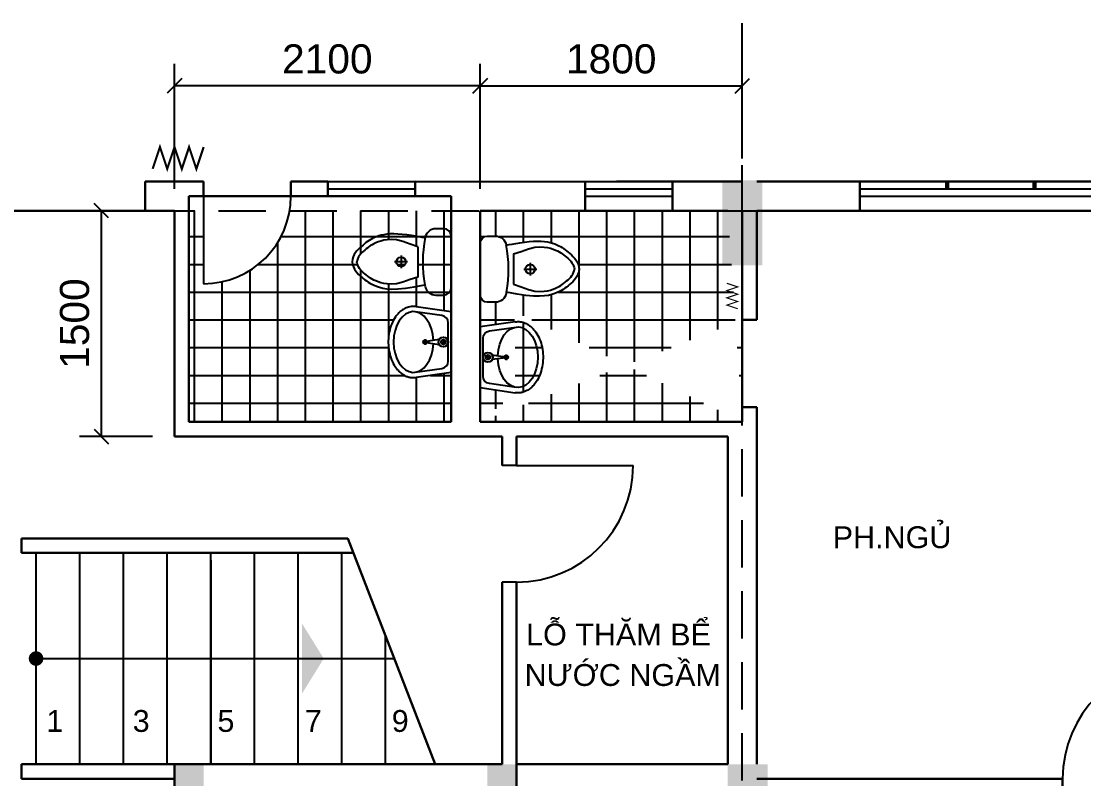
# Model space of a CAD drawing. Extents: x -100 to 171306, y -3236 to 60448.
# Drawn here: x 33100 to 40397, y 15519 to 20719 of the extents above; entities that cross this region are included whole.
import ezdxf
from ezdxf.enums import TextEntityAlignment as Align

# ---------------------------------------------------------------- set-up
doc = ezdxf.new("R2010")
doc.units = 0
doc.header["$LTSCALE"] = 1300
doc.linetypes.add('HIDDEN', pattern=[0.375, 0.25, -0.125])
doc.layers.get('0').update_dxf_attribs({"linetype": 'CONTINUOUS'})
doc.layers.get('DEFPOINTS').update_dxf_attribs({"linetype": 'CONTINUOUS'})
for name, color, linetype in [('BAO', 3, 'CONTINUOUS'), ('COT', 1, 'CONTINUOUS'), ('CUA', 4, 'CONTINUOUS'), ('HATCH', 5, 'CONTINUOUS'), ('RANH', 2, 'CONTINUOUS'), ('TBI', 2, 'CONTINUOUS'), ('TEXT', 7, 'CONTINUOUS'), ('TIM', 6, 'CONTINUOUS')]:
    doc.layers.add(name, color=color, linetype=linetype)
doc.layers.add('TUONG', color=3, linetype='CONTINUOUS', lineweight=30)
doc.styles.add('ghichu', font='VHELVEN.TTF', dxfattribs={"height": 150})
doc.styles.add('VN', font='VHELVEN.TTF')
doc.styles.add('VNI-HELVE', font='VHELVEN.TTF')
doc.dimstyles.new('DIM100S', dxfattribs={"dimscale": 0, "dimtxt": 200, "dimasz": 100, "dimexe": 150, "dimexo": 150, "dimgap": 80, "dimtad": 1, "dimdec": 0, "dimrnd": 50, "dimzin": 0, "dimdsep": 46, "dimtxsty": 'VNI-HELVE', "dimblk1": 'OBLIQUE', "dimblk2": 'OBLIQUE', "dimsah": 1, "dimcen": 0, "dimclrd": 6, "dimclre": 6, "dimclrt": 6, "dimadec": 0, "dimazin": 0, "dimtfac": 1, "dimtdec": 0, "dimtmove": 0, "dimatfit": 3, "dimfxl": 1, "dimtolj": 1, "dimtzin": 0, "dimarcsym": 0})

# ---------------------------------------------------------------- blocks, each defined once
blk = doc.blocks.new('SX')
at = {"layer": 'CUA', "const_width": 15}
blk.add_lwpolyline([(0, 0), (50, 150), (100, 0), (150, 150), (200, 0), (250, 150), (300, 0), (350, 150)], dxfattribs=at)
blk = doc.blocks.new('S6A')
at = {"layer": 'CUA', "color": 4, "linetype": 'Continuous'}
for p, q in [((-300, 50), (300, 50)), ((-300, 0), (300, 0)), ((-300, -50), (300, -50))]:
    blk.add_line(p, q, dxfattribs=at)
blk = doc.blocks.new('PN')
at = {"layer": 'TEXT', "style": 'VN'}
blk.add_text('PH.NGUÛ', height=150, dxfattribs=at).set_placement((-475.5843521677307, -53.53381435963092))
blk = doc.blocks.new('S18B')
at = {"layer": 'CUA', "color": 4, "linetype": 'Continuous'}
for p, q in [((-900, 100), (900, 100)), ((-900, 50), (900, 50)), ((-900, 0), (900, 0)), ((-900, -100), (900, -100))]:
    blk.add_line(p, q, dxfattribs=at)
at = {"layer": 'CUA', "color": 4, "linetype": 'Continuous', "const_width": 30}
for points in [[(-300, 50), (-300, 100)], [(300, 50), (300, 100)]]:
    blk.add_lwpolyline(points, dxfattribs=at)
blk = doc.blocks.new('_OBLIQUE')
at = {"color": 0, "linetype": 'ByBlock'}
blk.add_line((-0.5, -0.5), (0.5, 0.5), dxfattribs=at)
blk = doc.blocks.new('*D242')
at = {"layer": 'DEFPOINTS', "color": 0, "linetype": 'Continuous', "transparency": 16777216}
for p in [(34151.91506609978, 20276.63247416255), (34151.91506609978, 19418.68074224437), (36252.04337134674, 19418.72917844741)]:
    blk.add_point(p, dxfattribs=at)
at = {"layer": 'TIM', "color": 6, "linetype": 'Continuous', "lineweight": -2, "transparency": 16777216}
for p, q in [((34151.91506609978, 19568.68074224437), (34151.91506609978, 20426.63247416255)), ((36252.04337134674, 19568.72917844741), (36252.04337134674, 20426.63247416255)), ((36252.04337134674, 20276.63247416255), (34151.91506609978, 20276.63247416255))]:
    blk.add_line(p, q, dxfattribs=at)
at = {"layer": 'TIM', "color": 6, "linetype": 'Continuous', "lineweight": -2, "transparency": 16777216, "xscale": 100, "yscale": 100, "zscale": 100, "rotation": 180}
blk.add_blockref('_OBLIQUE', (34151.91506609978, 20276.63247416255), dxfattribs=at)
at = {"layer": 'TIM', "color": 6, "linetype": 'Continuous', "lineweight": -2, "transparency": 16777216, "xscale": 100, "yscale": 100, "zscale": 100}
blk.add_blockref('_OBLIQUE', (36252.04337134674, 20276.63247416255), dxfattribs=at)
at = {"layer": 'TIM', "color": 6, "linetype": 'Continuous', "transparency": 16777216, "insert": (35201.97921872325, 20459.41798948288), "char_height": 200, "attachment_point": 5, "style": 'VNI-HELVE'}
blk.add_mtext('\\A1;2100', dxfattribs=at)
blk = doc.blocks.new('*D243')
at = {"layer": 'DEFPOINTS', "color": 0, "linetype": 'Continuous', "transparency": 16777216}
for p in [(34151.91506609978, 19418.68074224437), (33649.69887247928, 17868.76090837045), (34151.91506609978, 17868.76090837045)]:
    blk.add_point(p, dxfattribs=at)
at = {"layer": 'TIM', "color": 6, "linetype": 'Continuous', "lineweight": -2, "transparency": 16777216}
for p, q in [((34001.91506609978, 19418.68074224437), (33499.69887247928, 19418.68074224437)), ((33649.69887247928, 19418.68074224437), (33649.69887247928, 17868.76090837045)), ((34001.91506609978, 17868.76090837045), (33499.69887247928, 17868.76090837045))]:
    blk.add_line(p, q, dxfattribs=at)
at = {"layer": 'TIM', "color": 6, "linetype": 'Continuous', "lineweight": -2, "transparency": 16777216, "xscale": 100, "yscale": 100, "zscale": 100}
for p, rotation in [((33649.69887247928, 19418.68074224437), 90), ((33649.69887247928, 17868.76090837045), 270)]:
    blk.add_blockref('_OBLIQUE', p, dxfattribs=dict(at, rotation=rotation))
at = {"layer": 'TIM', "color": 6, "linetype": 'Continuous', "transparency": 16777216, "insert": (33466.91335715894, 18643.72082530741), "char_height": 200, "attachment_point": 5, "rotation": 90, "style": 'VNI-HELVE'}
blk.add_mtext('\\A1;1500', dxfattribs=at)
blk = doc.blocks.new('*D269')
at = {"layer": 'DEFPOINTS', "color": 0, "linetype": 'Continuous', "transparency": 16777216}
for p in [(38051.84429085743, 20276.63247416255), (36252.04337134674, 19618.22500261012), (38051.84429085743, 19626.6098853957)]:
    blk.add_point(p, dxfattribs=at)
at = {"layer": 'TIM', "color": 6, "linetype": 'Continuous', "lineweight": -2, "transparency": 16777216}
for p, q in [((36252.04337134674, 19768.22500261012), (36252.04337134674, 20426.63247416255)), ((38051.84429085743, 19776.6098853957), (38051.84429085743, 20426.63247416255)), ((36252.04337134674, 20276.63247416255), (38051.84429085743, 20276.63247416255))]:
    blk.add_line(p, q, dxfattribs=at)
at = {"layer": 'TIM', "color": 6, "linetype": 'Continuous', "lineweight": -2, "transparency": 16777216, "xscale": 100, "yscale": 100, "zscale": 100, "rotation": 180}
blk.add_blockref('_OBLIQUE', (36252.04337134674, 20276.63247416255), dxfattribs=at)
at = {"layer": 'TIM', "color": 6, "linetype": 'Continuous', "lineweight": -2, "transparency": 16777216, "xscale": 100, "yscale": 100, "zscale": 100}
blk.add_blockref('_OBLIQUE', (38051.84429085743, 20276.63247416255), dxfattribs=at)
at = {"layer": 'TIM', "color": 6, "linetype": 'Continuous', "transparency": 16777216, "insert": (37151.94383110208, 20459.41798948288), "char_height": 200, "attachment_point": 5, "style": 'VNI-HELVE'}
blk.add_mtext('\\A1;1800', dxfattribs=at)

msp = doc.modelspace()

# ---------------------------------------------------------------- hatches: boundary and pattern name
at = {"layer": 'HATCH', "linetype": 'Continuous'}
h = msp.add_hatch(dxfattribs=at)
h.set_pattern_fill('NET', color=5, scale=60, style=0)
h.set_pattern_definition([(0, (-216.3789011299732, 3.637978807091713e-12), (0, 190.5), []), (90, (-216.3789011299732, 3.637978807091713e-12), (-190.5, 1.166437552015814e-14), [])])
edge = h.paths.add_edge_path()
edge.add_line((36252.04337134674, 19418.72917844741), (37951.9150660996, 19418.71188771517))
edge.add_line((38051.9150660996, 17969.04867216018), (38051.9150660996, 18668.76848064942))
edge.add_line((38051.84429085749, 19417.00621790787), (38051.88306670554, 18668.76848064943))
edge.add_line((36252.04337134654, 17968.93887738175), (38051.9150660996, 17968.93887738175))
edge.add_line((36252.04337108798, 17968.93887738178), (36252.04337134674, 19418.72917844741))
edge.add_arc((36357.10012793219, 18864.84030629192), 75.00000000000445, 270, 349.29074588062537, ccw=False)
edge.add_line((36357.10012793219, 18789.84030629194), (36302.04337108798, 18789.84030629193))
edge.add_arc((36302.04337108798, 18839.84030629193), 50, 180, 270, ccw=False)
edge.add_line((36252.04337108798, 18839.84030629193), (36252.04337108798, 19194.84030629194))
edge.add_arc((36302.04337108798, 19194.84030629194), 50, 90, 180, ccw=False)
edge.add_line((36302.04337108798, 19244.84030629194), (36357.10012793219, 19244.84030629193))
edge.add_arc((36357.08803696073, 19169.80676400413), 75.03354326197281, 9.493151385838928, 89.99076730742848, ccw=False)
edge.add_line((36431.09402006666, 19182.18202476792), (36436.71342117764, 19183.28785221519))
edge.add_line((36436.71342117764, 19183.28785221519), (36450.4838111783, 19185.89977835743))
edge.add_line((36450.4838111783, 19185.89977835743), (36470.85008408398, 19189.57669100033))
edge.add_line((36470.85008408398, 19189.57669100033), (36496.25713391006, 19193.87747794961))
edge.add_line((36496.25713391006, 19193.87747794961), (36525.14985467184, 19198.36102701091))
edge.add_line((36525.14985467184, 19198.36102701091), (36555.9731403847, 19202.58622598996))
edge.add_line((36555.9731403847, 19202.58622598996), (36587.171885064, 19206.11196269242))
edge.add_line((36587.171885064, 19206.11196269242), (36617.19098272504, 19208.49712492394))
edge.add_line((36617.19098272504, 19208.49712492394), (36644.76872961479, 19209.40006003554))
edge.add_line((36644.76872961479, 19209.40006003554), (36669.81703090638, 19208.876953559))
edge.add_line((36669.81703090638, 19208.876953559), (36692.54119400457, 19207.08345057139))
edge.add_line((36692.54119400457, 19207.08345057139), (36713.14652631408, 19204.17519614978))
edge.add_line((36713.14652631408, 19204.17519614978), (36731.83833523967, 19200.30783537122))
edge.add_line((36731.83833523967, 19200.30783537122), (36748.82192818606, 19195.6370133128))
edge.add_line((36748.82192818606, 19195.6370133128), (36764.30261255801, 19190.31837505156))
edge.add_line((36764.30261255801, 19190.31837505156), (36778.48569576024, 19184.5075656646))
edge.add_line((36778.48569576024, 19184.5075656646), (36791.57181280996, 19178.33116548608))
edge.add_line((36791.57181280996, 19178.33116548608), (36803.74290917433, 19171.79949587885))
edge.add_line((36803.74290917433, 19171.79949587885), (36815.17625793292, 19164.89381346283))
edge.add_line((36815.17625793292, 19164.89381346283), (36826.04913216538, 19157.595374858))
edge.add_line((36826.04913216538, 19157.595374858), (36836.53880495129, 19149.88543668429))
edge.add_line((36836.53880495129, 19149.88543668429), (36846.82254937027, 19141.74525556165))
edge.add_line((36846.82254937027, 19141.74525556165), (36857.07763850192, 19133.15608811005))
edge.add_line((36857.07763850192, 19133.15608811005), (36867.48134542589, 19124.09919094942))
edge.add_line((36867.48134542589, 19124.09919094942), (36878.12248494087, 19114.52610149613))
edge.add_line((36878.12248494087, 19114.52610149613), (36888.73603872215, 19104.26948035216))
edge.add_line((36888.73603872215, 19104.26948035216), (36898.96853016411, 19093.13226891583))
edge.add_line((36898.96853016411, 19093.13226891583), (36908.46648266118, 19080.91740858551))
edge.add_line((36908.46648266118, 19080.91740858551), (36916.87641960767, 19067.42784075962))
edge.add_line((36916.87641960767, 19067.42784075962), (36923.84486439806, 19052.46650683647))
edge.add_line((36923.84486439806, 19052.46650683647), (36929.01834042671, 19035.83634821447))
edge.add_line((36929.01834042671, 19035.83634821447), (36932.04337108794, 19017.34030629193))
edge.add_line((36932.04337108794, 19017.34030629193), (36928.69936898529, 18998.89926436804))
edge.add_line((36928.69936898529, 18998.89926436804), (36923.23946531522, 18982.36093065737))
edge.add_line((36923.23946531522, 18982.36093065737), (36916.01368080934, 18967.52217148313))
edge.add_line((36916.01368080934, 18967.52217148313), (36907.37203619925, 18954.17985316857))
edge.add_line((36907.37203619925, 18954.17985316857), (36897.66455221657, 18942.13084203694))
edge.add_line((36897.66455221657, 18942.13084203694), (36887.24124959289, 18931.17200441142))
edge.add_line((36887.24124959289, 18931.17200441142), (36876.45214905981, 18921.10020661528))
edge.add_line((36876.45214905981, 18921.10020661528), (36865.64727134893, 18911.71231497173))
edge.add_line((36865.64727134893, 18911.71231497173), (36855.06520317068, 18902.8307769758))
edge.add_line((36855.06520317068, 18902.8307769758), (36844.4987951506, 18894.38036480977))
edge.add_line((36844.4987951506, 18894.38036480977), (36833.62946389311, 18886.31143182773))
edge.add_line((36833.62946389311, 18886.31143182773), (36822.1386260026, 18878.57433138373))
edge.add_line((36822.1386260026, 18878.57433138373), (36809.70769808346, 18871.11941683187))
edge.add_line((36809.70769808346, 18871.11941683187), (36796.01809674006, 18863.89704152618))
edge.add_line((36796.01809674006, 18863.89704152618), (36780.75123857678, 18856.85755882076))
edge.add_line((36780.75123857678, 18856.85755882076), (36763.58854019806, 18849.95132206969))
edge.add_line((36763.58854019806, 18849.95132206969), (36744.04062388265, 18843.25888780337))
edge.add_line((36744.04062388265, 18843.25888780337), (36720.93493460722, 18837.38162525751))
edge.add_line((36720.93493460722, 18837.38162525751), (36692.92812302277, 18833.05110684417))
edge.add_line((36692.92812302277, 18833.05110684417), (36658.6768397803, 18830.99890497543))
edge.add_line((36658.6768397803, 18830.99890497543), (36616.8377355309, 18831.95659206329))
edge.add_line((36616.8377355309, 18831.95659206329), (36566.06746092553, 18836.65574051986))
edge.add_line((36566.06746092553, 18836.65574051986), (36505.02266661525, 18845.82792275718))
edge.add_line((36505.02266661525, 18845.82792275718), (36432.36000325111, 18860.20471118729))
edge.add_line((36492.19037512478, 18655.78983485847), (36252.04337108798, 18620.84147672971))
edge.add_line((36252.04337108798, 18620.84147672971), (36252.04337108798, 18203.84147672974))
edge.add_line((36252.04337108798, 18203.84147672974), (36492.19037512478, 18168.89311860098))
edge.add_spline(control_points=[(36492.19037512475, 18655.78983485846), (36497.7436347806, 18656.59799529342), (36503.34572514083, 18657.03902768092), (36509.43421379396, 18657.10898540216), (36509.91611740986, 18657.11175398331), (36510.39802102667, 18657.11175398331), (36516.01230863922, 18657.11175398331), (36521.62640414829, 18656.73494418638), (36532.76310549281, 18655.24034359689), (36538.28540310325, 18654.12274859728), (36549.15745178291, 18651.18183197915), (36554.50707125924, 18649.35880120108), (36564.97041789245, 18645.05713243348), (36570.08418669258, 18642.57875806162), (36582.64908954173, 18635.56051092348), (36589.91264907916, 18630.62298487984), (36603.69345971647, 18619.54686772188), (36610.21192835674, 18613.40849434054), (36622.46125944322, 18600.10130109114), (36628.192830223, 18592.93217425101), (36643.86428082671, 18570.5384623483), (36652.67888457885, 18554.0905331573), (36667.08522937758, 18518.87686275045), (36672.67540085274, 18500.10799239669), (36680.48665437602, 18461.29334860614), (36682.70594764663, 18441.248564989), (36683.70380562318, 18400.99269392999), (36682.48212566773, 18380.78380877183), (36676.63582141743, 18341.32227382395), (36672.01258885345, 18322.07119227066), (36659.49303529827, 18285.59596434303), (36651.5987958328, 18268.37027839321), (36635.35080645426, 18241.35834397444), (36627.74625668568, 18230.83872638928), (36612.61538381267, 18213.61142375238), (36605.35888521378, 18206.55991606454), (36589.89775426433, 18193.97135513797), (36581.69095009809, 18188.43465238334), (36566.34188808843, 18180.16860067645), (36559.35979609623, 18177.09118952067), (36545.01744415072, 18172.16498311427), (36537.65734395036, 18170.31743896606), (36522.74057107302, 18167.9525634941), (36515.18511479673, 18167.4361858282), (36502.47353597741, 18167.71457819861), (36497.31122860684, 18168.14786232901), (36492.19037512477, 18168.89316926017)], knot_values=[6.188041064605255, 6.188041064605255, 6.188041064605255, 6.188041064605255, 6.275655103158307, 6.275655103158307, 6.283185307179586, 6.283185307179586, 6.283185307179586, 6.370913910330411, 6.370913910330411, 6.458642513481236, 6.458642513481236, 6.546371116632061, 6.546371116632061, 6.634099719782886, 6.634099719782886, 6.768000376950567, 6.768000376950567, 6.901901034118249, 6.901901034118249, 7.035801691285931, 7.035801691285931, 7.295926831772173, 7.295926831772173, 7.556051972258415, 7.556051972258415, 7.816177112744657, 7.816177112744657, 8.0763022532309, 8.0763022532309, 8.336427393717141, 8.336427393717141, 8.596552534203383, 8.596552534203383, 8.783727799519744, 8.783727799519744, 8.934605580622998, 8.934605580622998, 9.085483361726252, 9.085483361726252, 9.203365609722564, 9.203365609722564, 9.321247857718877, 9.321247857718877, 9.43913010571519, 9.43913010571519, 9.519922363184284, 9.519922363184284, 9.519922363184284, 9.519922363184284], degree=3, periodic=0)
h.paths.add_polyline_path([(37914.39144735477, 19043.72461144688), (37914.40792160003, 19626.61376977136), (38189.45515886999, 19626.60599608818), (38189.43868484443, 19043.72461144688)], flags=9)
h = msp.add_hatch(dxfattribs=at)
h.set_pattern_fill('NET', color=5, scale=60, style=0)
h.set_pattern_definition([(0, (0, 0), (0, 190.5), []), (90, (0, 0), (-190.5, 1.166437552015814e-14), [])])
edge = h.paths.add_edge_path()
edge.add_spline(control_points=[(35811.89636705125, 18273.66770521671), (35806.77551356918, 18272.92239828555), (35801.61320619861, 18272.48911415515), (35788.90162737929, 18272.21072178474), (35781.346171103, 18272.72709945064), (35766.42939822566, 18275.09197492261), (35759.0692980253, 18276.93951907082), (35744.72694607979, 18281.86572547722), (35737.74485408758, 18284.943136633), (35722.39579207793, 18293.20918833989), (35714.18898791169, 18298.74589109452), (35698.72785696224, 18311.33445202108), (35691.47135836335, 18318.38595970892), (35676.34048549034, 18335.61326234583), (35668.73593572176, 18346.13287993099), (35652.48794634322, 18373.14481434976), (35644.59370687775, 18390.37050029957), (35632.07415332257, 18426.8457282272), (35627.45092075859, 18446.09680978049), (35621.60461650829, 18485.55834472838), (35620.38293655284, 18505.76722988654), (35621.38079452939, 18546.02310094555), (35623.6000878, 18566.06788456269), (35631.41134132328, 18604.88252835324), (35637.00151279844, 18623.651398707), (35651.40785759717, 18658.86506911385), (35660.22246134931, 18675.31299830485), (35675.89391195302, 18697.70671020756), (35681.6254827328, 18704.87583704769), (35693.87481381928, 18718.18303029708), (35700.39328245955, 18724.32140367842), (35714.17409309686, 18735.39752083639), (35721.43765263429, 18740.33504688002), (35734.00255548344, 18747.35329401816), (35739.11632428357, 18749.83166839002), (35749.57967091678, 18754.13333715762), (35754.92929039311, 18755.9563679357), (35765.80133907276, 18758.89728455383), (35771.32363668321, 18760.01487955344), (35782.46033802773, 18761.50948014293), (35788.0744335368, 18761.88628993986), (35793.68872114935, 18761.88628993986), (35794.17062476616, 18761.88628993986), (35794.65252838206, 18761.8835213587), (35800.74101703519, 18761.81356363747), (35806.34310739542, 18761.37253124996), (35811.89636705127, 18760.56437081501)], knot_values=[6.188041064605256, 6.188041064605256, 6.188041064605256, 6.188041064605256, 6.26883332207435, 6.26883332207435, 6.386715570070663, 6.386715570070663, 6.504597818066976, 6.504597818066976, 6.622480066063288, 6.622480066063288, 6.773357847166542, 6.773357847166542, 6.924235628269797, 6.924235628269797, 7.111410893586157, 7.111410893586157, 7.371536034072399, 7.371536034072399, 7.631661174558641, 7.631661174558641, 7.891786315044883, 7.891786315044883, 8.151911455531124, 8.151911455531124, 8.412036596017368, 8.412036596017368, 8.67216173650361, 8.67216173650361, 8.80606239367129, 8.80606239367129, 8.939963050838973, 8.939963050838973, 9.073863708006655, 9.073863708006655, 9.161592311157479, 9.161592311157479, 9.249320914308305, 9.249320914308305, 9.337049517459128, 9.337049517459128, 9.424778120609954, 9.424778120609954, 9.424778120609954, 9.432308324631233, 9.432308324631233, 9.519922363184286, 9.519922363184286, 9.519922363184286, 9.519922363184286], degree=3, periodic=0)
edge.add_line((35811.89636705138, 18760.564370815), (36052.04337108806, 18725.61601268625))
edge.add_line((36052.04337108806, 18725.61601268625), (36052.04337108804, 19418.71182994904))
edge.add_line((36052.04337108804, 19418.71182994904), (34943.58171114988, 19418.71182994904))
edge.add_arc((34350.55118476637, 19518.47839269775), 601.3639266412695, 270.12994579105134, 350.4504509611534, ccw=False)
edge.add_line((34351.91506609983, 18917.11601268624), (34351.91506609983, 19418.71182994904))
edge.add_line((34351.91506609983, 19418.71182994904), (34251.91506609989, 19418.71182994904))
edge.add_line((34251.91506609989, 19418.71182994904), (34251.91506609983, 17968.93887738169))
edge.add_line((34251.91506609983, 17968.93887738169), (36052.0433710881, 17968.9388773817))
edge.add_line((36052.0433710881, 17968.9388773817), (36052.04337108809, 18308.6160126863))
edge.add_line((36052.04337108809, 18308.6160126863), (35811.89700182454, 18273.66774693547))
h.paths.add_polyline_path([(35569.10858656191, 19210.37593128167), (35588.96894874032, 19215.3551924479), (35612.75804231351, 19218.75803915506), (35642.01500152391, 19219.81382332527), (35677.00848854023, 19217.65473728729), (35719.9060755009, 19206.84706823989), (35771.42434929791, 19189.12417725061), (35823.00103241278, 19171.38463139713), (35823.0010324128, 18962.8473939754), (35771.42434929791, 18945.1078481219), (35719.90607550088, 18927.38495713263), (35677.00848854024, 18916.57728808522), (35642.01500152391, 18914.41820204724), (35612.75804231354, 18915.47398621745), (35588.96894874029, 18918.87683292462), (35569.10858656194, 18923.85609409085), (35543.98295613039, 18932.4480975584), (35515.95902599159, 18945.36981134131), (35494.24588584339, 18958.39133358896), (35475.17187647858, 18972.5510734678), (35452.30184338612, 18991.7459099078), (35433.97495089206, 19008.85435698048), (35418.55588316215, 19027.99263411269), (35407.71103797413, 19050.26344026476), (35404.1006167439, 19070.17369367517), (35412.50365644584, 19095.62694032074), (35425.76498036608, 19116.10183983346), (35442.86617383968, 19134.08166918752), (35465.04846597685, 19153.35490490213), (35484.53693033088, 19168.94067027872), (35504.59470135366, 19182.44612484741), (35528.73893492547, 19195.18416680705), (35551.68686495664, 19204.4183696256)], flags=16)
h.paths.add_polyline_path([(35675.68343321123, 19067.11601268626, -1), (35740.45740871905, 19067.11601268626, -1)], flags=0)
h.paths.add_polyline_path([(35873.29290455738, 18900.67911371977, -0.001729331727151058), (35872.16267157495, 18906.77072619159, 0.01591378115062459)], flags=16)

# ---------------------------------------------------------------- linework, layer by layer
at = {"layer": 'BAO', "linetype": 'Continuous'}
for p, q in [((36502.02755385435, 17668.75179658282), (36402.02755385436, 17668.75179658282)), ((36501.9150660996, 16868.75179658282), (36402.01185179286, 16868.75493391087))]:
    msp.add_line(p, q, dxfattribs=at)
at = {"layer": 'BAO', "color": 3, "linetype": 'Continuous'}
for p, q in [((35941.76064594246, 15618.71182995681), (35343.13995628733, 17168.66698217766)), ((33201.76064593984, 15618.71182994938), (33201.76064593984, 17068.79117232528)), ((33501.76064593984, 15618.71182994938), (33501.76064593984, 17068.77367942269)), ((33801.76064593984, 15618.71182994938), (33801.76064593984, 17068.7561865201)), ((34101.76064593984, 15618.71182994938), (34101.76064593984, 17068.73869361751)), ((34401.76064593984, 15618.71182995077), (34401.76064593984, 17068.72120071492)), ((34401.7606459399, 17018.71182995078), (34401.7606459399, 15618.71182995077)), ((34701.76064593984, 15618.71182995077), (34701.76064593984, 17068.70370781234)), ((35001.76064593984, 15618.71182995077), (35001.76064593984, 17068.68621490975)), ((35301.76064593984, 15618.71182995077), (35301.76064593984, 17068.66872200716)), ((35601.76064593984, 15618.71182995077), (35601.76064593985, 16499.04350052227)), ((33201.76064593984, 16343.75150113733), (35661.76064594246, 16343.71182995667))]:
    msp.add_line(p, q, dxfattribs=at)
at = {"layer": 'COT', "color": 1, "linetype": 'Continuous'}
for points in [[(37914.39144735477, 19043.72461144688), (37914.40792160003, 19626.61376977136), (38189.43868484443, 19043.72461144688), (38189.45515886999, 19626.60599608818)], [(34151.63234095275, 15618.68074225195), (34151.63234095275, 15418.68074225719), (34351.76064593836, 15618.68074225193), (34351.76064593842, 15418.6807422513)], [(36301.63234095422, 15618.68074224811), (36301.63234095422, 15418.68074225335), (36501.76064593984, 15618.68074224809), (36501.7606459399, 15418.68074224746)], [(37951.91506609966, 15035.82267162867), (37951.93154034492, 15618.71182995315), (38226.96230358932, 15035.82267162867), (38226.97877761488, 15618.70405626997)]]:
    msp.add_solid(points, dxfattribs=at)
at = {"layer": 'CUA', "color": 4, "linetype": 'Continuous'}
for p, q in [((36972.55847477042, 19618.18445411061), (37572.55847477042, 19618.18445411061)), ((36972.55847477042, 19568.18445411061), (37572.55847477042, 19568.18445411061)), ((34351.91506609983, 19518.71182994904), (34351.91506609983, 18917.11601268624)), ((36972.55847477042, 19518.18445411061), (37572.55847477042, 19518.18445411061)), ((36768.1522034552, 19418.02910840479), (37368.1522034552, 19418.02910840479)), ((36501.91506609959, 17668.75179658282), (37301.91506609959, 17668.75179658282))]:
    msp.add_line(p, q, dxfattribs=at)
for centre, radius, start, end in [((34350.55118476637, 19518.47839269776), 601.3639266412705, 270.1299457910513, 0.02224105740822993), ((36501.91506609959, 17668.75179658282), 800, 270, 0), ((41051.84429085731, 15518.71182994325), 800, 90, 180)]:
    msp.add_arc(centre, radius, start, end, dxfattribs=at)
at = {"layer": 'CUA', "color": 3, "linetype": 'Continuous'}
for points in [[(35027.58278687282, 16343.71182995389), (35177.58278683598, 16343.71182994628), (35027.58278687282, 16585.3784965535)], [(35027.58278687282, 16343.71182995389), (35177.58278683598, 16343.71182994628), (35027.5827868483, 16102.04516335428)]]:
    msp.add_solid(points, dxfattribs=at)
at = {"layer": 'RANH', "color": 2, "linetype": 'HIDDEN'}
for p, q in [((38051.84429085743, 7218.711829949032), (38051.84429085743, 28379.79701372206)), ((11541.94947329303, 19418.71182994904), (64573.03110050604, 19418.71182994904))]:
    msp.add_line(p, q, dxfattribs=at)
at = {"layer": 'TBI', "color": 2, "linetype": 'Continuous'}
for p, q in [((35823.00103241279, 19171.38463139713), (35823.0010324128, 18962.84739397538)), ((36481.08570976323, 19121.60892500281), (36481.08570976322, 18913.07168758105)), ((35752.20063642284, 19067.11601268626), (35663.94020550744, 19067.11601268626)), ((35708.07042096514, 19111.24622814394), (35708.07042096514, 19022.98579722854)), ((36596.01632121088, 19061.47052174961), (36596.01632121088, 18973.21009083421)), ((36551.88610575318, 19017.34030629193), (36640.14653666858, 19017.34030629193)), ((35873.87210441409, 18535.75811911979), (35873.87210441409, 18497.09121454937)), ((35855.22999798058, 18517.11601268626), (35893.89690255099, 18517.11601268626)), ((36448.85674419544, 18412.34147672971), (36410.18983962503, 18412.34147672971)), ((36430.21463776193, 18430.98358316324), (36430.21463776193, 18392.31667859282))]:
    msp.add_line(p, q, dxfattribs=at)
for points in [[(35873.292904558, 18900.67911372194, 0.3604694923904597), (35946.98661424383, 18839.61601268624), (35946.98661424383, 18839.61601268627), (36002.04337108804, 18839.61601268626, 0.414213562373095), (36052.04337108804, 18889.61601268626), (36052.04337108804, 19244.61601268627, 0.414213562373095), (36002.04337108804, 19294.61601268627), (35946.98661424383, 19294.61601268626, 0.3664310780262656), (35872.99272210936, 19231.95773116225), (35867.37332099838, 19233.06355860952), (35853.60293099772, 19235.67548475176), (35833.23665809204, 19239.35239739466), (35807.82960826596, 19243.65318434393), (35778.93688750418, 19248.13673340524), (35748.11360179132, 19252.36193238429), (35716.91485711202, 19255.88766908675), (35686.89575945098, 19258.27283131826), (35659.31801256123, 19259.17576642987), (35634.26971126964, 19258.65265995333), (35611.54554817145, 19256.85915696572), (35590.94021586194, 19253.95090254411), (35572.24840693635, 19250.08354176555), (35555.26481398996, 19245.41271970712), (35539.784129618, 19240.09408144589), (35525.60104641578, 19234.28327205892), (35512.51492936606, 19228.10687188041), (35500.34383300169, 19221.57520227318), (35488.9104842431, 19214.66951985716), (35478.03761001064, 19207.37108125232), (35467.54793722473, 19199.66114307862), (35457.26419280575, 19191.52096195598), (35447.0091036741, 19182.93179450438), (35436.60539675013, 19173.87489734375), (35425.96425723515, 19164.30180789046), (35415.35070345387, 19154.04518674649), (35405.11821201191, 19142.90797531016), (35395.62025951484, 19130.69311497984), (35387.21032256835, 19117.20354715395), (35380.24187777796, 19102.2422132308), (35375.06840174931, 19085.6120546088), (35372.04337108808, 19067.11601268626), (35375.38737319073, 19048.67497076237), (35380.8472768608, 19032.1366370517), (35388.07306136667, 19017.29787787746), (35396.71470597677, 19003.9555595629), (35406.42218995945, 18991.90654843126), (35416.84549258312, 18980.94771080575), (35427.63459311621, 18970.8759130096), (35438.43947082709, 18961.48802136605), (35449.02153900534, 18952.60648337013), (35459.58794702542, 18944.1560712041), (35470.45727828291, 18936.08713822205), (35481.94811617342, 18928.35003777806), (35494.37904409256, 18920.89512322619), (35508.06864543596, 18913.6727479205), (35523.33550359924, 18906.63326521509), (35540.49820197796, 18899.72702846401), (35560.04611829337, 18893.0345941977), (35583.1518075688, 18887.15733165184), (35611.15861915325, 18882.8268132385), (35645.40990239572, 18880.77461136975), (35687.24900664512, 18881.73229845762), (35738.01928125049, 18886.43144691419), (35799.06407556077, 18895.60362915151), (35871.72673892491, 18909.98041758161)], [(36430.79383761802, 18850.90340732762, -0.3604694923904597), (36357.10012793219, 18789.84030629191), (36357.10012793219, 18789.84030629194), (36302.04337108798, 18789.84030629193, -0.414213562373095), (36252.04337108798, 18839.84030629193), (36252.04337108798, 19194.84030629194, -0.414213562373095), (36302.04337108798, 19244.84030629194), (36357.10012793219, 19244.84030629193, -0.3664310780262656), (36431.09402006666, 19182.18202476792), (36436.71342117764, 19183.28785221519), (36450.4838111783, 19185.89977835743), (36470.85008408398, 19189.57669100033), (36496.25713391006, 19193.87747794961), (36525.14985467184, 19198.36102701091), (36555.9731403847, 19202.58622598996), (36587.171885064, 19206.11196269242), (36617.19098272504, 19208.49712492394), (36644.76872961479, 19209.40006003554), (36669.81703090638, 19208.876953559), (36692.54119400457, 19207.08345057139), (36713.14652631408, 19204.17519614978), (36731.83833523967, 19200.30783537122), (36748.82192818606, 19195.6370133128), (36764.30261255801, 19190.31837505156), (36778.48569576024, 19184.5075656646), (36791.57181280996, 19178.33116548608), (36803.74290917433, 19171.79949587885), (36815.17625793292, 19164.89381346283), (36826.04913216538, 19157.595374858), (36836.53880495129, 19149.88543668429), (36846.82254937027, 19141.74525556165), (36857.07763850192, 19133.15608811005), (36867.48134542589, 19124.09919094942), (36878.12248494087, 19114.52610149613), (36888.73603872215, 19104.26948035216), (36898.96853016411, 19093.13226891583), (36908.46648266118, 19080.91740858551), (36916.87641960767, 19067.42784075962), (36923.84486439806, 19052.46650683647), (36929.01834042671, 19035.83634821447), (36932.04337108794, 19017.34030629193), (36928.69936898529, 18998.89926436804), (36923.23946531522, 18982.36093065737), (36916.01368080934, 18967.52217148313), (36907.37203619925, 18954.17985316857), (36897.66455221657, 18942.13084203694), (36887.24124959289, 18931.17200441142), (36876.45214905981, 18921.10020661528), (36865.64727134893, 18911.71231497173), (36855.06520317068, 18902.8307769758), (36844.4987951506, 18894.38036480977), (36833.62946389311, 18886.31143182773), (36822.1386260026, 18878.57433138373), (36809.70769808346, 18871.11941683187), (36796.01809674006, 18863.89704152618), (36780.75123857678, 18856.85755882076), (36763.58854019806, 18849.95132206969), (36744.04062388265, 18843.25888780337), (36720.93493460722, 18837.38162525751), (36692.92812302277, 18833.05110684417), (36658.6768397803, 18830.99890497543), (36616.8377355309, 18831.95659206329), (36566.06746092553, 18836.65574051986), (36505.02266661525, 18845.82792275718), (36432.36000325111, 18860.20471118729)], [(35805.76434869233, 18309.43176099024), (35989.24397191406, 18336.13337072886, 0.3724924437097543), (36032.04337108804, 18385.61216768013), (36032.04337108804, 18648.61985769241, 0.3724924437097543), (35989.24397191406, 18698.09865464368), (35805.76434869233, 18724.8002643823)], [(36498.32239348369, 18204.65722503369), (36314.84277026196, 18231.35883477232, -0.3724924437097543), (36272.04337108798, 18280.83763172359), (36272.04337108798, 18543.84532173587, -0.3724924437097543), (36314.84277026196, 18593.32411868713), (36498.32239348369, 18620.02572842576)]]:
    msp.add_lwpolyline(points, format="xyb", dxfattribs=at)
for points in [[(35823.00103241279, 19171.38463139713), (35771.42434929791, 19189.12417725061), (35719.9060755009, 19206.84706823988), (35677.00848854024, 19217.65473728729), (35642.0150015239, 19219.81382332527), (35612.75804231353, 19218.75803915506), (35588.96894874034, 19215.3551924479), (35569.1085865619, 19210.37593128166), (35551.68686495664, 19204.4183696256), (35536.05084290956, 19198.1264644881), (35522.28350977781, 19191.77840633205), (35510.12913531943, 19185.36598775667), (35499.1726466067, 19178.79530472533), (35488.99147703818, 19171.94004035385), (35479.17846021722, 19164.65527064682), (35469.35962350615, 19156.80272349535), (35459.27843618293, 19148.34157518801), (35449.11280636526, 19139.5090984335), (35439.43928606083, 19130.47871261175), (35430.58222258713, 19121.16658535695), (35422.74445560989, 19111.43828276851), (35416.06764035433, 19101.12957435864), (35410.64166963351, 19089.98688490437), (35406.56092316677, 19077.62609047756), (35404.65508062389, 19067.11601268627)], [(36481.08570976323, 19121.60892500281), (36532.66239287811, 19139.34847085628), (36584.18066667511, 19157.07136184555), (36627.07825363578, 19167.87903089296), (36662.07174065212, 19170.03811693094), (36691.32869986249, 19168.98233276073), (36715.11779343567, 19165.57948605357), (36734.97815561412, 19160.60022488733), (36752.39987721938, 19154.64266323127), (36768.03589926646, 19148.35075809378), (36781.80323239821, 19142.00269993772), (36793.95760685659, 19135.59028136234), (36804.91409556932, 19129.019598331), (36815.09526513784, 19122.16433395952), (36824.9082819588, 19114.8795642525), (36834.72711866987, 19107.02701710102), (36844.80830599309, 19098.56586879368), (36854.97393581075, 19089.73339203917), (36864.64745611519, 19080.70300621742), (36873.50451958889, 19071.39087896262), (36881.34228656613, 19061.66257637418), (36888.01910182169, 19051.35386796431), (36893.4450725425, 19040.21117851005), (36897.52581900925, 19027.85038408323), (36899.43166155213, 19017.34030629194)], [(35823.00103241279, 18962.84739397539), (35771.42434929791, 18945.1078481219), (35719.9060755009, 18927.38495713263), (35677.00848854024, 18916.57728808522), (35642.0150015239, 18914.41820204724), (35612.75804231353, 18915.47398621745), (35588.96894874034, 18918.87683292461), (35569.1085865619, 18923.85609409085), (35551.68686495664, 18929.81365574692), (35536.05084290956, 18936.10556088441), (35522.28350977781, 18942.45361904047), (35510.12913531943, 18948.86603761584), (35499.1726466067, 18955.43672064718), (35488.99147703818, 18962.29198501866), (35479.17846021722, 18969.57675472569), (35469.35962350615, 18977.42930187716), (35459.27843618293, 18985.8904501845), (35449.11280636526, 18994.72292693901), (35439.43928606083, 19003.75331276076), (35430.58222258713, 19013.06544001557), (35422.74445560989, 19022.793742604), (35416.06764035433, 19033.10245101387), (35410.64166963351, 19044.24514046814), (35406.56092316677, 19056.60593489495), (35404.65508062389, 19067.11601268627)], [(36481.08570976323, 18913.07168758106), (36532.66239287811, 18895.33214172758), (36584.18066667511, 18877.6092507383), (36627.07825363578, 18866.80158169089), (36662.07174065212, 18864.64249565291), (36691.32869986249, 18865.69827982312), (36715.11779343567, 18869.10112653028), (36734.97815561412, 18874.08038769653), (36752.39987721938, 18880.03794935259), (36768.03589926646, 18886.32985449008), (36781.80323239821, 18892.67791264614), (36793.95760685659, 18899.09033122151), (36804.91409556932, 18905.66101425286), (36815.09526513784, 18912.51627862433), (36824.9082819588, 18919.80104833136), (36834.72711866987, 18927.65359548283), (36844.80830599309, 18936.11474379017), (36854.97393581075, 18944.94722054468), (36864.64745611519, 18953.97760636644), (36873.50451958889, 18963.28973362124), (36881.34228656613, 18973.01803620968), (36888.01910182169, 18983.32674461954), (36893.4450725425, 18994.46943407381), (36897.52581900925, 19006.83022850062), (36899.43166155213, 19017.34030629194)], [(35811.89636705124, 18760.56437081502), (36052.04337108804, 18725.61601268626), (36052.04337108804, 18308.61601268629), (35811.89636705124, 18273.66765455752)], [(36492.19037512478, 18655.78983485847), (36252.04337108798, 18620.84147672971), (36252.04337108798, 18203.84147672974), (36492.19037512478, 18168.89311860098)], [(35998.87210441409, 18535.75811911979), (35998.87210441409, 18497.09121454937)], [(35969.92044284223, 18533.30657243515), (35896.89386613228, 18523.47547795238), (35896.8938661323, 18510.75654742016), (35969.92044284223, 18500.92545293739)], [(35980.22999798058, 18517.11601268626), (36018.89690255099, 18517.11601268626)], [(36323.85674419544, 18412.34147672971), (36285.18983962503, 18412.34147672971)], [(36305.21463776193, 18430.98358316324), (36305.21463776193, 18392.31667859282)], [(36334.16629933379, 18428.53203647861), (36407.19287604374, 18418.70094199584), (36407.19287604372, 18405.98201146361), (36334.16629933379, 18396.15091698085)]]:
    msp.add_lwpolyline(points, dxfattribs=at)
for centre, radius in [((35708.07042096514, 19067.11601268626), 32.38698775391094), ((36596.01632121088, 19017.34030629193), 32.38698775391094), ((35998.87210441409, 18517.11601268627), 33.17126667394768), ((35873.87210441409, 18517.11601268627), 13.36496379994787), ((35998.87210441409, 18517.11601268627), 16.28223118407186), ((36305.21463776193, 18412.34147672973), 33.17126667394768), ((36305.21463776193, 18412.34147672973), 16.28223118407186), ((36430.21463776193, 18412.34147672973), 13.36496379994787)]:
    msp.add_circle(centre, radius, dxfattribs=at)
for centre, radius, start, end in [((36753.35614852991, 19067.11601268626), 895.6631926840753, 169.2907458806275, 190.1058880918778), ((35550.73059364611, 19017.34030629193), 895.6631926840753, 349.8941119081218, 10.70925411937251), ((35968.40067879651, 18921.47599278392), 97.35501476313168, 186.7812446519482, 192.3345185737207), ((36335.68606337951, 18871.70028638959), 97.35501476313168, 347.6654814262785, 353.2187553480522)]:
    msp.add_arc(centre, radius, start, end, dxfattribs=at)
msp.add_ellipse((35793.68872114934, 18517.11601268627), major_axis=(-1.042508053460749e-13, 208.4999999991319), ratio=0.6553733815916917, start_param=-1.518799561663025, end_param=4.660392215252817, dxfattribs=at)
at = {"layer": 'TBI', "color": 2, "linetype": 'Continuous', "extrusion": (0, 0, -1)}
msp.add_ellipse((36510.39802102668, 18412.34147672973), major_axis=(1.042508053460749e-13, 208.4999999991319), ratio=0.6553733815916917, start_param=-1.518799561663025, end_param=4.660392215252817, dxfattribs=at)
at = {"layer": 'TBI', "color": 2, "linetype": 'Continuous'}
for points in [[(35811.89636705127, 18760.56437081501), (35806.34310739542, 18761.37253124996), (35800.74101703519, 18761.81356363747), (35794.65252838206, 18761.8835213587), (35794.17062476616, 18761.88628993986), (35793.68872114935, 18761.88628993986), (35788.0744335368, 18761.88628993986), (35782.46033802773, 18761.50948014293), (35771.32363668321, 18760.01487955344), (35765.80133907276, 18758.89728455383), (35754.92929039311, 18755.9563679357), (35749.57967091678, 18754.13333715762), (35739.11632428357, 18749.83166839002), (35734.00255548344, 18747.35329401816), (35721.43765263429, 18740.33504688002), (35714.17409309686, 18735.39752083639), (35700.39328245955, 18724.32140367842), (35693.87481381928, 18718.18303029708), (35681.6254827328, 18704.87583704769), (35675.89391195302, 18697.70671020756), (35660.22246134931, 18675.31299830485), (35651.40785759717, 18658.86506911385), (35637.00151279844, 18623.651398707), (35631.41134132328, 18604.88252835324), (35623.6000878, 18566.06788456269), (35621.38079452939, 18546.02310094555), (35620.38293655284, 18505.76722988654), (35621.60461650829, 18485.55834472838), (35627.45092075859, 18446.09680978049), (35632.07415332257, 18426.8457282272), (35644.59370687775, 18390.37050029957), (35652.48794634322, 18373.14481434976), (35668.73593572176, 18346.13287993099), (35676.34048549034, 18335.61326234583), (35691.47135836335, 18318.38595970892), (35698.72785696224, 18311.33445202108), (35714.18898791169, 18298.74589109452), (35722.39579207793, 18293.20918833989), (35737.74485408758, 18284.943136633), (35744.72694607979, 18281.86572547722), (35759.0692980253, 18276.93951907082), (35766.42939822566, 18275.09197492261), (35781.346171103, 18272.72709945064), (35788.90162737929, 18272.21072178474), (35801.61320619861, 18272.48911415515), (35806.77551356918, 18272.92239828555), (35811.89636705125, 18273.66770521671)], [(36492.19037512475, 18655.78983485846), (36497.7436347806, 18656.59799529342), (36503.34572514083, 18657.03902768092), (36509.43421379396, 18657.10898540216), (36509.91611740986, 18657.11175398331), (36510.39802102667, 18657.11175398331), (36516.01230863922, 18657.11175398331), (36521.62640414829, 18656.73494418638), (36532.76310549281, 18655.24034359689), (36538.28540310325, 18654.12274859728), (36549.15745178291, 18651.18183197915), (36554.50707125924, 18649.35880120108), (36564.97041789245, 18645.05713243348), (36570.08418669258, 18642.57875806162), (36582.64908954173, 18635.56051092348), (36589.91264907916, 18630.62298487984), (36603.69345971647, 18619.54686772188), (36610.21192835674, 18613.40849434054), (36622.46125944322, 18600.10130109114), (36628.192830223, 18592.93217425101), (36643.86428082671, 18570.5384623483), (36652.67888457885, 18554.0905331573), (36667.08522937758, 18518.87686275045), (36672.67540085274, 18500.10799239669), (36680.48665437602, 18461.29334860614), (36682.70594764663, 18441.248564989), (36683.70380562318, 18400.99269392999), (36682.48212566773, 18380.78380877183), (36676.63582141743, 18341.32227382395), (36672.01258885345, 18322.07119227066), (36659.49303529827, 18285.59596434303), (36651.5987958328, 18268.37027839321), (36635.35080645426, 18241.35834397444), (36627.74625668568, 18230.83872638928), (36612.61538381267, 18213.61142375238), (36605.35888521378, 18206.55991606454), (36589.89775426433, 18193.97135513797), (36581.69095009809, 18188.43465238334), (36566.34188808843, 18180.16860067645), (36559.35979609623, 18177.09118952067), (36545.01744415072, 18172.16498311427), (36537.65734395036, 18170.31743896606), (36522.74057107302, 18167.9525634941), (36515.18511479673, 18167.4361858282), (36502.47353597741, 18167.71457819861), (36497.31122860684, 18168.14786232901), (36492.19037512477, 18168.89316926017)]]:
    msp.add_open_spline(points, degree=3, knots=[6.188041064605255, 6.188041064605255, 6.188041064605255, 6.188041064605255, 6.275655103158307, 6.275655103158307, 6.283185307179586, 6.283185307179586, 6.283185307179586, 6.370913910330411, 6.370913910330411, 6.458642513481236, 6.458642513481236, 6.546371116632061, 6.546371116632061, 6.634099719782886, 6.634099719782886, 6.768000376950567, 6.768000376950567, 6.901901034118249, 6.901901034118249, 7.035801691285931, 7.035801691285931, 7.295926831772173, 7.295926831772173, 7.556051972258415, 7.556051972258415, 7.816177112744657, 7.816177112744657, 8.0763022532309, 8.0763022532309, 8.336427393717141, 8.336427393717141, 8.596552534203383, 8.596552534203383, 8.783727799519744, 8.783727799519744, 8.934605580622998, 8.934605580622998, 9.085483361726252, 9.085483361726252, 9.203365609722564, 9.203365609722564, 9.321247857718877, 9.321247857718877, 9.43913010571519, 9.43913010571519, 9.519922363184284, 9.519922363184284, 9.519922363184284, 9.519922363184284], dxfattribs=at)
at = {"layer": 'TUONG', "color": 3}
for p, q in [((33951.91506609978, 19418.68074224437), (33951.91506609978, 19618.71182994907)), ((36972.33005252187, 19417.86015190039), (36972.17805556018, 19617.86009414269)), ((37187.6937018124, 19618.71960190808), (38051.84429085743, 19618.70949264934)), ((41451.84429085487, 19618.71182994832), (38151.84429085737, 19618.71182994907)), ((38858.4264993178, 19418.71182994901), (38858.42649931774, 19618.71182994901)), ((36052.0433710881, 17968.93887738175), (36052.04337108804, 19518.71182994907)), ((34151.91506609978, 19418.68074224437), (33951.91506609978, 19418.68074224437)), ((36252.04337134674, 19418.72917844741), (37951.9150660996, 19418.71188771517)), ((36252.04337108798, 17968.93887738178), (36252.04337134674, 19418.72917844741)), ((38051.84429085749, 19417.00621790787), (38051.88306670554, 18668.76848064943)), ((38051.9150660996, 18668.76848064941), (38051.9150660996, 19418.68074224434)), ((38151.84429085731, 18668.76848064941), (38151.84429085737, 19418.71182994907)), ((38151.84429085737, 19418.71182994907), (41251.84429085737, 19418.71182994907)), ((38051.88306670554, 18668.76848064942), (38151.81686280532, 18668.76848064943)), ((38051.9150660996, 17969.04867216018), (38051.9150660996, 18668.76848064942)), ((38051.91049475759, 18068.93887727728), (38051.9150660996, 17968.93887738175)), ((38051.91049475759, 18068.93887727727), (38151.84429085737, 18068.93887727728)), ((38151.84429085737, 16918.71182966234), (38151.84429085731, 18068.9388772773)), ((34251.91506609983, 17968.93887738169), (36052.0433710881, 17968.93887738169)), ((36252.04337134654, 17968.93887738175), (38051.9150660996, 17968.93887738175)), ((36402.04337108804, 17868.76090837046), (36401.97259584575, 17768.91461957335)), ((36501.91506609959, 17868.76731980884), (37951.77351561514, 17868.76731980885)), ((36501.9150660996, 17868.76731980885), (36501.9150660996, 17668.75179658282)), ((37951.77351561514, 17868.76731980885), (37951.84429085737, 15768.71182994907)), ((37951.84429085731, 17168.68074195781), (37951.84429085733, 15618.68074224606)), ((37951.84429085737, 17168.68074195781), (37951.84429085737, 15768.71182994907)), ((37951.9150660996, 17168.68074195781), (37951.91506609966, 15618.68074224845)), ((36402.04337108804, 15618.68074225208), (36402.04337108792, 16868.75493292105)), ((36501.9150660996, 16868.75179658282), (36501.9150660996, 13518.68074225194)), ((38151.84429085737, 15618.71182994907), (38151.84429085737, 16918.71182994907)), ((38151.84429085737, 15618.71182994907), (38151.84429085737, 16918.71182994907)), ((38151.84429085737, 15618.71182994907), (38151.84429085737, 16918.71182994907)), ((38151.84429085737, 15618.71182994907), (38151.84429085737, 16918.71182966234)), ((33101.76064593984, 15618.7118299511), (36401.76064594264, 15618.71182995663)), ((34151.91506609815, 15118.68074225194), (34151.91506609815, 15618.68074225197)), ((36501.76064593984, 15618.68074224809), (37951.84429085733, 15618.68074224606)), ((36501.76064593984, 15518.68074224809), (36501.76064593984, 15618.68074224809)), ((38151.84429085737, 15518.71182994057), (40251.84429085731, 15518.71182994249))]:
    msp.add_line(p, q, dxfattribs=at)
at = {"layer": 'TUONG', "color": 3, "linetype": 'ByBlock'}
for p, q in [((33951.91506609978, 19618.71182994907), (34351.91506609983, 19618.71182994904)), ((34351.91506609989, 19518.71182994907), (34351.91506609989, 19618.71182994907)), ((34951.91506609983, 19618.71182994904), (35204.65513722307, 19618.71182994904)), ((34951.91506609989, 19518.71182994907), (34951.91506609989, 19618.71182994907)), ((35204.65513722313, 19518.71182994904), (35204.65513722313, 19618.71182994904)), ((35804.65513722307, 19618.71182994904), (36972.17837377304, 19617.44138475843)), ((35804.65513722313, 19518.71182994907), (35804.65513722313, 19618.71182994904)), ((34251.91506609989, 19518.71182994907), (34251.91506609983, 17968.93887738169)), ((34251.91506609989, 19518.71182994907), (34351.91506609983, 19518.71182994904)), ((34951.91506609989, 19518.71182994894), (36052.04337108804, 19518.71182994907)), ((32151.84429085743, 19418.71182994907), (34151.84429085749, 19418.71182994907)), ((34151.84429085749, 19418.71182994907), (34151.84429085749, 17868.74422357242)), ((34151.91506609978, 19418.68074224437), (34151.91506609978, 17868.76090837045)), ((34151.84429085749, 17868.74422357242), (36402.0432503042, 17868.59051236952)), ((34151.91506609978, 17868.76090837045), (36402.04337108804, 17868.76090837046)), ((36402.0432503042, 17868.59051236952), (36402.03697463416, 17668.75179658282)), ((33101.76821866357, 17168.79117203855), (33101.76064593984, 17068.79117232528)), ((33101.76821866357, 17168.79117203855), (33101.76064593984, 17068.79117232528)), ((33101.76821866357, 17168.79117203855), (35343.13995628728, 17168.66698217766)), ((35343.13995628733, 17168.66698217766), (33101.76821866357, 17168.79117203855)), ((35941.76064594246, 15618.71182995681), (35343.13995628733, 17168.66698217766)), ((33101.76064593984, 17068.79117232528), (35381.76177560171, 17068.66405716727)), ((36402.01185179286, 16868.75493391087), (36401.97259584575, 15618.71182995678)), ((33101.76064593984, 15618.71182995107), (33101.75307321606, 15518.71182994941)), ((33101.76064593984, 15618.71182994938), (33101.75307321612, 15518.71183023611)), ((33101.76064593984, 15618.71182994938), (33101.75307321612, 15518.71183023611)), ((33101.75307321606, 15518.71182994941), (34151.63234095275, 15518.71182995495)), ((34151.63234095275, 15518.71182995495), (33101.75307321606, 15518.71182994941)), ((34151.63234095275, 15518.71182995495), (33101.75307321606, 15518.71182994941)), ((34151.84429085586, 15518.71182995495), (34151.84429085586, 11318.7118299496)), ((40251.84429085737, 15518.71182994249), (40251.84429085737, 15418.71182994249))]:
    msp.add_line(p, q, dxfattribs=at)
at = {"layer": 'TUONG', "color": 3, "linetype": 'Continuous'}
for points in [[(37572.48206956331, 19618.71960190808), (37572.634066525, 19418.71965966578)], [(34351.91506609989, 19518.71182994907), (34951.91506609983, 19518.71182994904)]]:
    msp.add_lwpolyline(points, dxfattribs=at)
at = {"layer": 'TUONG', "color": 3, "linetype": 'ByBlock', "const_width": 49.75}
msp.add_lwpolyline([(33176.63564593984, 16343.75150113733, -1), (33226.88564593984, 16343.75150113733, -1)], format="xyb", close=True, dxfattribs=at)

# ---------------------------------------------------------------- block references
at = {"layer": 'CUA', "color": 4, "linetype": 'Continuous'}
for name, p in [('SX', (34002.50411320361, 19705.82854130214)), ('S18B', (39758.42649931774, 19518.71182994901)), ('S6A', (35504.88354943183, 19568.86717565489))]:
    msp.add_blockref(name, p, dxfattribs=at)
at = {"layer": 'CUA', "color": 4, "linetype": 'Continuous', "xscale": 0.5, "yscale": 0.5, "zscale": 0.5, "rotation": 90}
msp.add_blockref('SX', (38020.61407444526, 18745.22690354936), dxfattribs=at)
at = {"layer": 'TEXT', "color": 7}
msp.add_blockref('PN', (39148.497807461, 17155.21928287026), dxfattribs=at)

# ---------------------------------------------------------------- texts
at = {"layer": 'TEXT', "color": 7, "style": 'ghichu'}
for s, p in [('LOÃ THAÊM BEÅ', (37201.59952584293, 16434.18756164435)), (' NÖÔÙC NGAÀM', (37201.59952584293, 16155.90056389086)), ('1', (33330.63377559123, 15840.50498402807)), ('3', (33923.71184009636, 15840.37311418321)), ('5', (34505.76361159982, 15840.50498402807)), ('7', (35105.76361159977, 15840.50498402807)), ('9', (35702.6012455543, 15840.37311418321))]:
    msp.add_text(s, height=150, dxfattribs=at).set_placement(p, align=Align.CENTER)

# ---------------------------------------------------------------- dimensions: what is measured, and where the dimension line sits
at = {"layer": 'TIM', "color": 6, "linetype": 'Continuous'}
for base, p1, p2, picture, middle in [((34151.91506609978, 20276.63247416255), (36252.04337134674, 19418.72917844741), (34151.91506609978, 19418.68074224437), '*D242', (35201.97921872325, 20459.41798948288)), ((38051.84429085743, 20276.63247416255), (36252.04337134674, 19618.22500261012), (38051.84429085743, 19626.6098853957), '*D269', (37151.94383110208, 20459.41798948288))]:
    dim = msp.add_linear_dim(base=base, p1=p1, p2=p2, dimstyle='DIM100S', override={"dimscale": 1}, dxfattribs=at)
    dim.commit()
    dim.dimension.update_dxf_attribs({"geometry": picture, "text_midpoint": middle})
dim = msp.add_linear_dim(base=(33649.69887247928, 17868.76090837045), p1=(34151.91506609978, 19418.68074224437), p2=(34151.91506609978, 17868.76090837045), angle=90, text='1500', dimstyle='DIM100S', override={"dimscale": 1}, dxfattribs=at)
dim.commit()
dim.dimension.update_dxf_attribs({"geometry": '*D243', "text_midpoint": (33466.91335715894, 18643.72082530741)})

doc.saveas('drawing.dxf')
